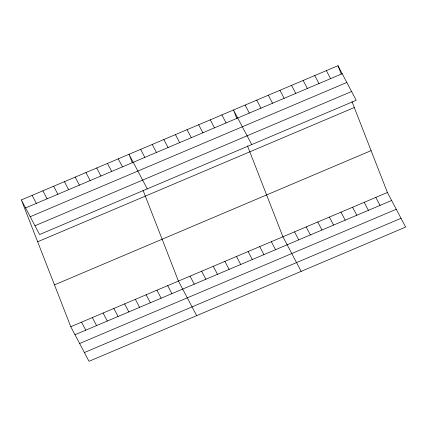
<?xml version="1.0" encoding="UTF-8"?>
<svg xmlns="http://www.w3.org/2000/svg" width="427" height="427" viewBox="0 0 427 427"><rect width="100%" height="100%" fill="white"/><g stroke="black" fill="none" stroke-linecap="round" stroke-linejoin="round"><path stroke-width="0.64" d="M21.35 199.937L337.981 65.694L356.219 100.281L39.588 234.524L21.35 199.937L70.781 326.719L89.019 361.306L405.65 227.063L387.412 192.476L351.96 101.551M25.572 207.949L342.203 73.706M30.2 216.719L346.825 82.475M34.966 225.755L351.592 91.511M37.661 241.773L354.293 107.529M54.469 284.878L371.1 150.635M70.781 326.719L387.412 192.476M75.008 334.731L391.634 200.482M79.63 343.5L396.261 209.257M84.397 352.537L401.028 218.293M326.367 70.615L330.594 78.627M314.758 75.536L318.985 83.548M375.803 197.397L380.025 205.408M303.149 80.457L307.376 88.469M364.194 202.318L368.416 210.33M291.54 85.379L295.762 93.39M352.585 207.239L356.807 215.251M279.931 90.305L284.152 98.317M340.976 212.16L345.197 220.172M268.321 95.226L272.543 103.238M329.361 217.087L333.588 225.093M256.712 100.148L260.934 108.159M317.752 222.008L321.979 230.02M245.103 105.069L249.325 113.08M306.143 226.929L310.37 234.941M251.727 144.582L233.489 109.99L236.755 118.359M294.534 231.85L298.756 239.862M221.88 114.916L226.107 122.928M301.163 271.364L282.925 236.771L247.473 145.853M210.271 119.838L214.498 127.849M271.316 241.698L275.538 249.71M198.662 124.759L202.884 132.77M259.707 246.619L263.929 254.631M187.053 129.68L191.275 137.691M248.098 251.54L252.32 259.552M175.444 134.601L179.666 142.613M236.483 256.462L240.711 264.473M163.835 139.528L168.057 147.539M224.874 261.383L229.102 269.394M152.225 144.449L156.447 152.46M213.265 266.309L217.492 274.321M140.611 149.37L144.838 157.382M201.656 271.23L205.878 279.242M147.24 188.883L129.002 154.291L132.269 162.66M190.047 276.152L194.269 284.163M118.236 158.855L122.464 166.866M196.676 315.665L178.438 281.073L142.986 190.154M107.471 163.424L111.698 171.435M167.672 285.636L171.894 293.648M96.71 167.987L100.932 175.999M156.906 290.2L161.128 298.211M85.944 172.551L90.166 180.562M146.141 294.769L150.363 302.78M75.179 177.114L79.401 185.126M135.375 299.332L139.597 307.344M64.413 181.678L68.635 189.689M124.609 303.896L128.831 311.907M53.647 186.241L57.869 194.253M113.844 308.459L118.071 316.471M42.881 190.805L47.103 198.817M103.078 313.023L107.305 321.035M32.116 195.374L36.338 203.38M92.312 317.587L96.539 325.598M81.546 322.15L85.774 330.162M337.981 65.694L341.242 74.058"/></g></svg>
